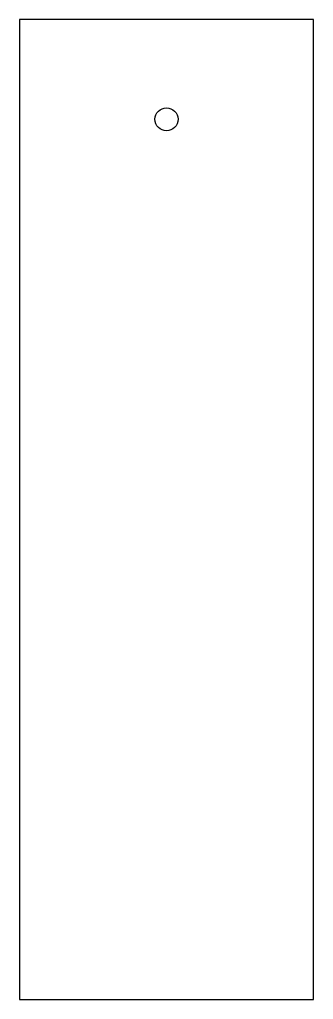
# Model space of a CAD drawing. Header units: millimetres. Extents: x -30 to 30, y -17 to 183.
import ezdxf

# ---------------------------------------------------------------- set-up
doc = ezdxf.new("R2010")
doc.units = ezdxf.units.MM
doc.layers.get('0').update_dxf_attribs({"linetype": 'CONTINUOUS'})

msp = doc.modelspace()

# ---------------------------------------------------------------- linework, layer by layer
msp.add_lwpolyline([(30, 182.76), (-30, 182.76), (-30, -17.24), (30, -17.24)], close=True)
msp.add_circle((0, 162.41), 2.35)

doc.saveas('drawing.dxf')
